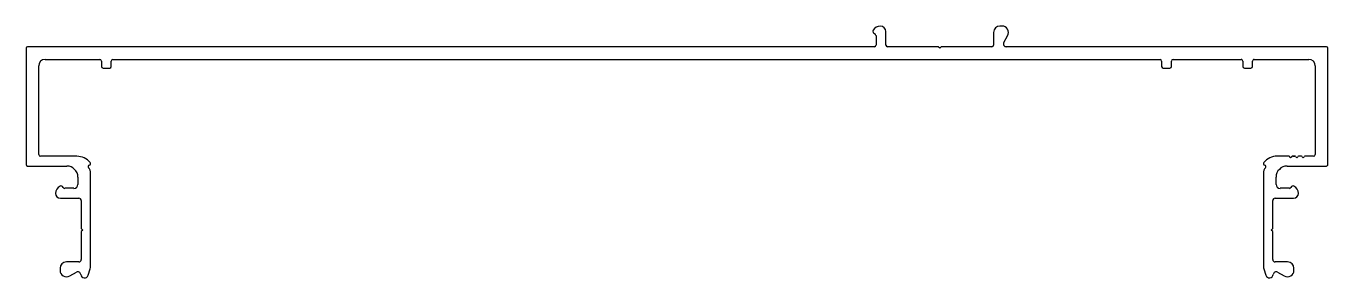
# Model space of a CAD drawing. Extents: x -44 to 164, y 18 to 59.
import ezdxf

# ---------------------------------------------------------------- set-up
doc = ezdxf.new("R2010")
doc.units = 0
doc.layers.get('0').update_dxf_attribs({"linetype": 'CONTINUOUS'})

msp = doc.modelspace()

# ---------------------------------------------------------------- linework, layer by layer
at = {"linetype": 'CONTINUOUS'}
for p, q in [((92.15, 58.69), (92.13, 58.69)), ((111.59, 58.69), (111.26, 58.69)), ((91.03, 58.06), (91.01, 58.02)), ((91.47, 57.21), (91.47, 55.65)), ((93.04, 55.65), (93.04, 57.8)), ((110.24, 57.68), (110.24, 55.64)), ((111.87, 56.07), (112.49, 57.13)), ((-44.29, 55.14), (-44.29, 36.59)), ((91.21, 55.39), (-44.04, 55.39)), ((101.39, 55.39), (93.3, 55.39)), ((101.64, 55.14), (101.39, 55.39)), ((101.9, 55.39), (101.64, 55.14)), ((109.99, 55.39), (101.9, 55.39)), ((163.4, 55.39), (112.27, 55.39)), ((163.66, 36.6), (163.66, 55.14)), ((-42.26, 38.17), (-42.26, 52.34)), ((-41.25, 53.36), (-32.51, 53.36)), ((-32.25, 53.11), (-32.25, 52.24)), ((-32, 51.99), (-30.93, 51.99)), ((-30.68, 52.24), (-30.68, 53.11)), ((-30.43, 53.36), (136.83, 53.36)), ((137.09, 53.11), (137.09, 52.24)), ((137.34, 51.99), (138.41, 51.99)), ((138.66, 52.24), (138.66, 53.11)), ((138.91, 53.36), (149.79, 53.36)), ((150.04, 53.11), (150.04, 52.24)), ((150.3, 51.99), (151.36, 51.99)), ((151.62, 52.24), (151.62, 53.11)), ((151.87, 53.36), (160.6, 53.36)), ((161.62, 52.34), (161.62, 38.17)), ((-36.19, 37.92), (-42.01, 37.92)), ((157.34, 37.92), (155.55, 37.92)), ((157.68, 37.67), (157.51, 37.84)), ((157.87, 37.84), (157.69, 37.67)), ((158.34, 37.92), (158.04, 37.92)), ((158.04, 37.92), (158.34, 37.92)), ((158.34, 37.92), (158.04, 37.92)), ((158.04, 37.92), (158.34, 37.92)), ((158.34, 37.92), (158.04, 37.92)), ((158.68, 37.67), (158.51, 37.84)), ((158.87, 37.84), (158.69, 37.67)), ((159.34, 37.92), (159.04, 37.92)), ((159.68, 37.67), (159.51, 37.84)), ((159.87, 37.84), (159.69, 37.67)), ((161.37, 37.92), (160.04, 37.92)), ((-44.29, 36.59), (-44.29, 36.6)), ((-44.04, 36.34), (-37.79, 36.34)), ((157.15, 36.34), (163.4, 36.34)), ((-36.01, 34.56), (-36.01, 33.42)), ((-33.98, 20.32), (-33.98, 35.2)), ((153.34, 35.2), (153.34, 20.32)), ((155.38, 33.42), (155.38, 34.56)), ((-39.57, 31.99), (-39.57, 31.97)), ((-38.81, 31.21), (-35.86, 31.21)), ((-36.65, 32.79), (-38.12, 32.79)), ((155.22, 31.21), (158.17, 31.21)), ((157.49, 32.79), (156.01, 32.79)), ((158.93, 31.97), (158.93, 31.99)), ((-35.48, 30.83), (-35.48, 26.38)), ((154.84, 26.38), (154.84, 30.83)), ((-35.48, 26.38), (-35.23, 26.13)), ((-35.23, 26.13), (-35.48, 25.88)), ((-35.48, 25.88), (-35.48, 21.43)), ((154.59, 26.13), (154.84, 26.38)), ((154.84, 25.88), (154.59, 26.13)), ((154.84, 21.43), (154.84, 25.88)), ((-35.86, 21.05), (-37.84, 21.05)), ((157.2, 21.05), (155.22, 21.05)), ((-38.86, 20.03), (-38.86, 19.7)), ((-37.3, 18.8), (-36.23, 19.42)), ((-34.37, 18.91), (-34.04, 19.94)), ((153.4, 19.94), (153.73, 18.91)), ((155.6, 19.42), (156.66, 18.8)), ((158.22, 19.7), (158.22, 20.03))]:
    msp.add_line(p, q, dxfattribs=at)
for centre, radius, start, end in [((92.13, 57.42), 1.27, 90, 149.9487), ((92.15, 57.8), 0.889, 0, 90), ((111.26, 57.68), 1.02, 90, 180), ((111.59, 57.65), 1.04, 330, 90), ((91.34, 57.83), 0.381, 149.9487, 258.463), ((91.21, 57.21), 0.254, 360, 78.463), ((-44.04, 55.14), 0.254, 90, 180), ((91.21, 55.65), 0.254, 270, 0), ((93.3, 55.65), 0.254, 180, 270), ((109.99, 55.64), 0.254, 270, 360), ((112.27, 55.84), 0.452, 150, 270), ((163.4, 55.14), 0.254, 0, 90), ((-41.25, 52.34), 1.02, 90, 180), ((-32.51, 53.11), 0.254, 0, 90), ((-32, 52.24), 0.254, 180, 270), ((-30.93, 52.24), 0.254, 270, 0), ((-30.43, 53.11), 0.254, 90, 180), ((136.83, 53.11), 0.254, 360, 90), ((137.34, 52.24), 0.254, 180, 270), ((138.41, 52.24), 0.254, 270, 0), ((138.91, 53.11), 0.25, 90.0021, 180), ((149.79, 53.11), 0.25, 360, 90.0021), ((150.3, 52.24), 0.254, 180, 270), ((151.36, 52.24), 0.254, 270, 0), ((151.87, 53.11), 0.25, 89.988, 180), ((160.6, 52.34), 1.02, 360, 89.988), ((-42.01, 38.17), 0.25, 180, 269.9961), ((-36.19, 35.12), 2.79, 39.7219, 89.9961), ((155.55, 35.12), 2.8, 90.0215, 140.2637), ((157.34, 37.67), 0.25, 45, 90), ((157.69, 37.68), 0.008, 225, 315), ((158.04, 37.67), 0.25, 90, 135), ((158.34, 37.67), 0.25, 45, 90), ((158.69, 37.68), 0.008, 225, 315), ((159.04, 37.67), 0.25, 90, 135), ((159.34, 37.67), 0.25, 45, 90), ((159.69, 37.68), 0.008, 225, 315), ((160.04, 37.67), 0.25, 90, 135), ((161.37, 38.17), 0.25, 270, 0), ((-44.04, 36.6), 0.254, 180, 270), ((-37.79, 34.56), 1.78, 0, 90), ((-34.14, 36.25), 0.254, 100.4462, 223.3558), ((-35.26, 35.2), 1.28, 0.1141, 43.3031), ((-34.24, 36.74), 0.254, 280.4465, 39.7219), ((153.6, 36.74), 0.254, 140.2759, 259.5535), ((154.61, 35.2), 1.27, 136.6442, 180), ((153.51, 36.24), 0.254, 316.6442, 79.5538), ((157.15, 34.56), 1.78, 90, 180), ((163.4, 36.6), 0.254, 270, 0.9003), ((-36.65, 33.42), 0.635, 270, 360), ((156.01, 33.42), 0.635, 180, 270), ((-38.3, 31.99), 1.27, 116.3839, 180.0039), ((-38.81, 31.97), 0.762, 180, 270), ((-38.71, 32.79), 0.381, 23.5782, 114.5249), ((-38.12, 33.04), 0.254, 203.5782, 270), ((-35.86, 30.83), 0.381, 360, 90), ((155.22, 30.83), 0.381, 90, 180), ((157.49, 33.04), 0.254, 270, 336.4218), ((158.07, 32.79), 0.381, 65.4751, 156.4218), ((158.17, 31.97), 0.762, 270, 360), ((157.66, 31.99), 1.27, 359.9961, 63.6161), ((-37.84, 20.03), 1.02, 90, 180), ((-35.86, 21.43), 0.381, 270, 360), ((155.22, 21.43), 0.381, 180, 270), ((157.2, 20.03), 1.02, 360, 90), ((-37.82, 19.7), 1.04, 180, 300), ((-36.01, 19.02), 0.452, 3.8023, 120), ((-34.95, 19.09), 0.61, 183.8023, 342.3718), ((-35.25, 20.32), 1.27, 342.3718, 360), ((154.61, 20.32), 1.27, 180, 197.6747), ((154.31, 19.1), 0.61, 197.6747, 356.0455), ((155.37, 19.02), 0.452, 60, 176.0455), ((157.18, 19.7), 1.04, 240, 360)]:
    msp.add_arc(centre, radius, start, end, dxfattribs=at)

doc.saveas('drawing.dxf')
